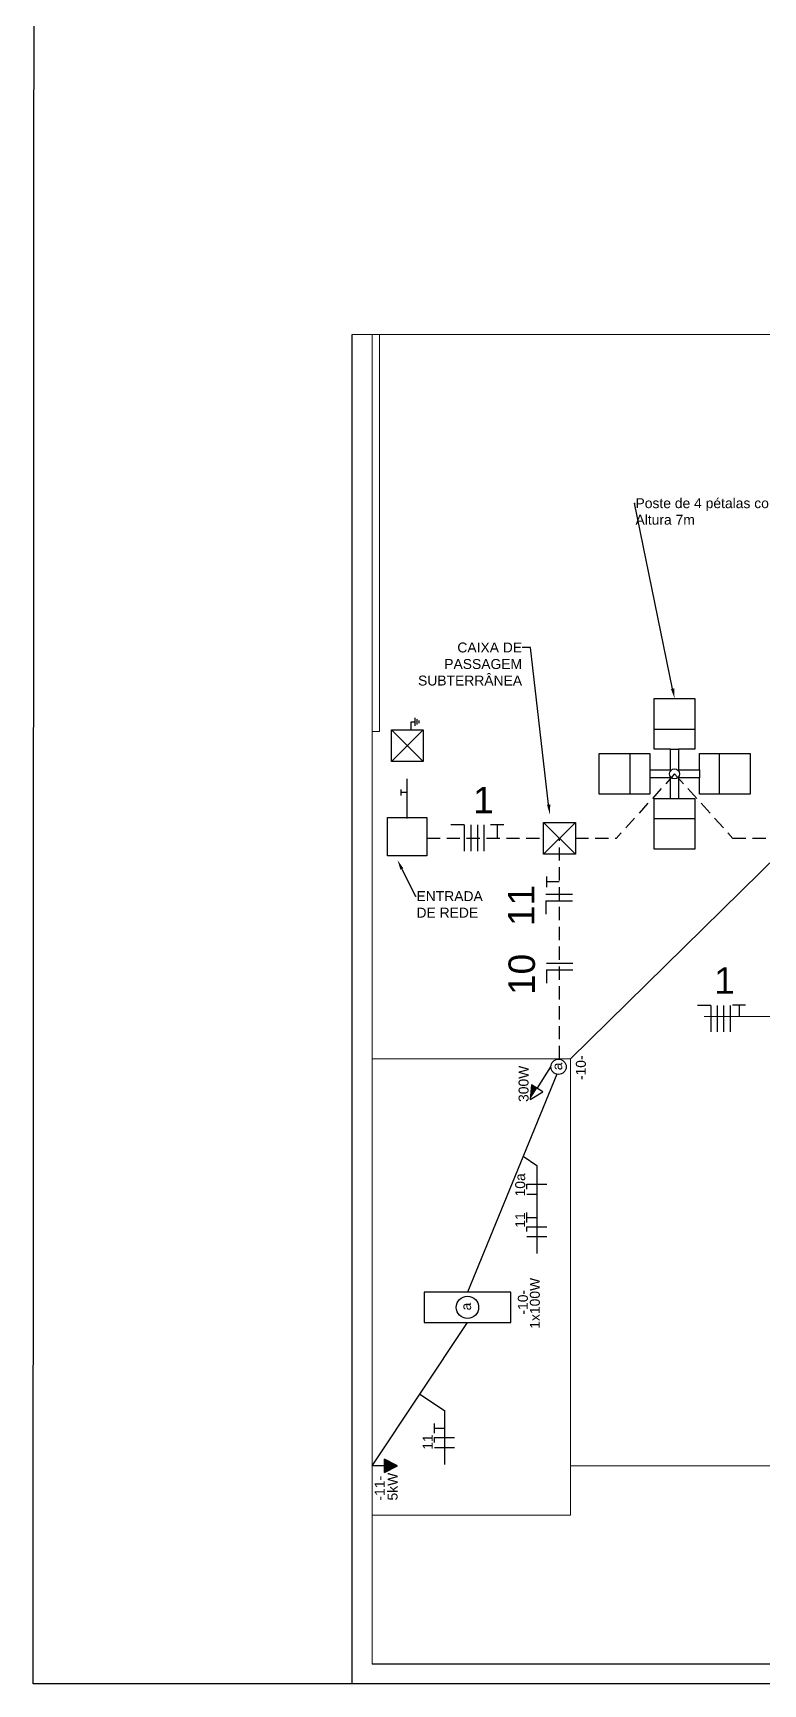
# Model space of a CAD drawing. Header units: millimetres. Extents: x 100 to 1222, y 100 to 694.
# Drawn here: x 203.2 to 230.7, y 513.1 to 575.5 of the extents above; entities that cross this region are included whole.
import ezdxf
from ezdxf import colors
from ezdxf.entities.mleader import LeaderData, LeaderLine
from ezdxf.math import Vec2, Vec3

# ---------------------------------------------------------------- set-up
doc = ezdxf.new("R2010")
doc.units = ezdxf.units.MM
doc.linetypes.add('DASHED', pattern=[0.75, 0.5, -0.25])
for name, color, linetype, lineweight in [('Aço 1020', 6, 'Continuous', 9), ('COTAS', 5, 'Continuous', 5), ('dados', 4, 'DASHED', 5), ('PAREDE', 7, 'Continuous', 9)]:
    doc.layers.add(name, color=color, linetype=linetype, lineweight=lineweight)
for name, color, linetype in [('EXTERN', 7, 'Continuous'), ('EXTERN-I', 251, 'Continuous'), ('PAREDES', 7, 'Continuous')]:
    doc.layers.add(name, color=color, linetype=linetype)
doc.styles.add('Annotative', font='Arial.ttf')
doc.styles.get("Standard").update_dxf_attribs({"font": 'Arial.ttf'})
pattern_1 = [(0, (-2.371, -27.0174), (0, 6.985), [5.08, -1.905]), (90, (-2.371, -27.0174), (-6.985, 4e-16), [5.08, -1.905])]

msp = doc.modelspace()

# ---------------------------------------------------------------- hatches: boundary and pattern name
h = msp.add_hatch()
h.set_pattern_fill('ANGLE', color=2)
h.set_pattern_definition(pattern_1)
h.paths.add_polyline_path([(223.645, 545.666), (222.445, 545.666), (223.028, 545.082), (223.061, 545.082)])
h.paths.add_polyline_path([(223.045, 545.066), (222.445, 544.466), (223.645, 544.466)])
h.paths.add_polyline_path([(248.769, 545.682), (247.569, 545.682), (248.169, 545.082)])
h.paths.add_polyline_path([(248.169, 545.082), (248.168, 544.482), (248.769, 544.482)])
h.paths.add_polyline_path([(248.169, 545.082), (247.569, 544.482), (248.168, 544.482)])
h.paths.add_polyline_path([(264.039, 548.561), (262.839, 548.561), (263.429, 547.971), (263.449, 547.971)])
h.paths.add_polyline_path([(263.439, 547.961), (262.839, 547.361), (264.039, 547.361)])
h.paths.add_polyline_path([(264.039, 562.662), (263.439, 562.662), (263.439, 562.062)])
h.paths.add_polyline_path([(263.439, 562.662), (262.839, 562.662), (263.439, 562.062)])
h = msp.add_hatch()
h.set_pattern_fill('ANGLE', color=2)
h.set_pattern_definition([(0, (-3.2995, -36.7595), (0, 6.985), [5.08, -1.905]), (90, (-3.2995, -36.7595), (-6.985, 4e-16), [5.08, -1.905])])
h.paths.add_polyline_path([(217.896, 547.973), (217.896, 549.173), (217.296, 548.573)])
h.paths.add_polyline_path([(217.296, 548.573), (216.696, 549.173), (216.696, 547.973)])
h = msp.add_hatch()
h.set_pattern_fill('ANGLE', color=2)
h.set_pattern_definition(pattern_1)
h.paths.add_polyline_path([(223.645, 545.666), (222.445, 545.666), (223.028, 545.082), (223.061, 545.082)])
h.paths.add_polyline_path([(223.045, 545.066), (222.445, 544.466), (223.645, 544.466)])
h.paths.add_polyline_path([(248.769, 545.682), (247.569, 545.682), (248.169, 545.082)])
h.paths.add_polyline_path([(248.169, 545.082), (247.569, 544.482), (248.168, 544.482)])
h.paths.add_polyline_path([(248.169, 545.082), (248.168, 544.482), (248.769, 544.482)])
h.paths.add_polyline_path([(262.839, 548.561), (263.429, 547.971), (263.449, 547.971), (264.039, 548.561)])
h.paths.add_polyline_path([(263.439, 547.961), (262.839, 547.361), (264.039, 547.361)])
h = msp.add_hatch()
h.set_pattern_fill('ANGLE', color=2)
h.set_pattern_definition(pattern_1)
h.paths.add_polyline_path([(223.645, 545.666), (222.445, 545.666), (223.028, 545.082), (223.061, 545.082)])
h.paths.add_polyline_path([(223.045, 545.066), (222.445, 544.466), (223.645, 544.466)])
h = msp.add_hatch(color=2)
h.dxf.hatch_style = 1
h.paths.add_polyline_path([(221.991, 535.756), (221.933, 535.2), (222.201, 535.622)])
h = msp.add_hatch(color=2)
h.dxf.hatch_style = 1
h.paths.add_polyline_path([(216.431, 521.602), (216.431, 521.102), (216.931, 521.352)])

# ---------------------------------------------------------------- linework, layer by layer
at = {"color": 2}
for p, q in [((216.696, 549.173), (217.896, 547.973)), ((216.696, 547.973), (217.896, 549.173)), ((217.446, 549.173), (217.446, 549.473)), ((217.446, 549.473), (217.596, 549.473)), ((217.596, 549.323), (217.596, 549.623)), ((217.671, 549.372), (217.671, 549.573)), ((217.746, 549.422), (217.746, 549.524)), ((217.065, 546.798), (217.065, 546.911)), ((217.065, 546.686), (217.065, 546.798)), ((217.29, 546.798), (217.065, 546.798)), ((219.444, 545.582), (218.944, 545.582)), ((219.444, 545.582), (219.444, 544.582)), ((219.694, 545.582), (219.694, 544.582)), ((219.944, 545.582), (219.944, 544.582)), ((220.194, 545.582), (220.194, 544.582)), ((220.944, 545.582), (220.444, 545.582)), ((220.694, 545.582), (220.694, 545.082)), ((222.445, 545.666), (223.645, 544.466)), ((222.445, 544.466), (223.645, 545.666)), ((222.551, 543.63), (222.551, 543.227)), ((222.534, 542.958), (223.534, 542.958)), ((222.551, 543.433), (223.033, 543.433)), ((222.534, 542.708), (222.534, 542.208)), ((222.534, 542.708), (223.534, 542.708)), ((222.551, 540.35), (223.551, 540.35)), ((222.551, 540.1), (222.551, 539.6)), ((222.551, 540.1), (223.551, 540.1)), ((228.755, 538.752), (228.255, 538.752)), ((228.755, 538.752), (228.755, 537.752)), ((229.005, 538.752), (229.005, 537.752)), ((229.243, 538.756), (229.243, 537.756)), ((229.493, 538.756), (229.493, 537.756)), ((230.076, 538.76), (229.576, 538.76)), ((229.826, 538.76), (229.826, 538.341)), ((222.95, 536.153), (219.571, 527.915)), ((222.201, 535.622), (222.72, 536.436)), ((221.991, 535.756), (221.933, 535.2)), ((221.933, 535.2), (222.412, 535.488)), ((222.412, 535.488), (221.991, 535.756)), ((221.679, 533.055), (222.192, 532.712)), ((222.192, 532.712), (222.192, 529.378)), ((221.817, 531.81), (221.817, 531.998)), ((221.817, 531.998), (222.567, 531.998)), ((221.817, 531.623), (222.192, 531.623)), ((221.817, 530.743), (221.817, 530.931)), ((221.817, 530.556), (221.817, 530.743)), ((221.817, 530.743), (222.192, 530.743)), ((221.817, 530.207), (221.817, 530.394)), ((221.817, 530.394), (222.567, 530.394)), ((221.817, 530.019), (222.567, 530.019)), ((215.967, 521.352), (219.571, 526.777)), ((217.769, 524.064), (218.7, 523.441)), ((218.325, 522.774), (218.325, 522.961)), ((218.7, 523.441), (218.7, 521.409)), ((218.325, 522.586), (218.325, 522.774)), ((218.325, 522.774), (218.7, 522.774)), ((218.325, 522.237), (218.325, 522.425)), ((218.325, 522.425), (219.075, 522.425)), ((218.325, 522.05), (219.075, 522.05)), ((216.431, 521.352), (215.966, 521.352)), ((216.431, 521.102), (216.431, 521.602)), ((216.931, 521.352), (216.431, 521.602)), ((216.431, 521.102), (216.931, 521.352))]:
    msp.add_line(p, q, dxfattribs=at)
at = {"color": 2, "linetype": 'DASHED', "ltscale": 3}
msp.add_line((217.296, 545.821), (217.296, 547.973), dxfattribs=at)
at = {"color": 2, "linetype": 'DASHED'}
for p, q in [((227.392, 547.507), (225.186, 545.069)), ((227.392, 547.507), (229.598, 545.069)), ((223.04, 536.728), (223.04, 545.049))]:
    msp.add_line(p, q, dxfattribs=at)
at = {"color": 2, "linetype": 'DASHED', "lineweight": 25}
for p, q in [((218.038, 545.082), (222.445, 545.082)), ((223.645, 545.082), (225.199, 545.082)), ((229.585, 545.082), (247.569, 545.082))]:
    msp.add_line(p, q, dxfattribs=at)
at = {"color": 2}
for points in [[(216.696, 547.973), (216.696, 549.173), (217.896, 549.173), (217.896, 547.973)], [(216.554, 545.853), (218.038, 545.853), (218.038, 544.414), (216.554, 544.414)], [(222.445, 544.466), (222.445, 545.666), (223.645, 545.666), (223.645, 544.466)], [(221.212, 526.777), (221.212, 527.915), (217.93, 527.915), (217.93, 526.777)]]:
    msp.add_lwpolyline(points, close=True, dxfattribs=at)
for centre, radius in [((223.009, 536.436), 0.29), ((219.571, 527.346), 0.422)]:
    msp.add_circle(centre, radius, dxfattribs=at)
at = {"layer": 'Aço 1020'}
msp.add_lwpolyline([(215.967, 564.112), (216.248, 564.112), (216.248, 549.112), (215.967, 549.112)], close=True, dxfattribs=at)
at = {"layer": 'dados', "color": 2, "linetype": 'Continuous'}
msp.add_line((245.684, 538.336), (228.505, 538.336), dxfattribs=at)
at = {"layer": 'EXTERN'}
msp.add_lwpolyline([(227.542, 546.57), (228.161, 546.57), (228.161, 544.657), (226.623, 544.657), (226.623, 546.57), (227.242, 546.57), (227.242, 547.357), (226.455, 547.357), (226.455, 546.738), (224.542, 546.738), (224.542, 548.276), (226.455, 548.276), (226.455, 547.657), (227.242, 547.657), (227.242, 548.445), (226.623, 548.445), (226.623, 550.357), (228.161, 550.357), (228.161, 548.445), (227.542, 548.445), (227.542, 547.657), (228.33, 547.657), (228.33, 548.276), (230.242, 548.276), (230.242, 546.738), (228.33, 546.738), (228.33, 547.357), (227.542, 547.357)], close=True, dxfattribs=at)
at = {"layer": 'EXTERN-I'}
for p, q in [((226.623, 549.195), (228.161, 549.195)), ((225.705, 548.276), (225.705, 546.738)), ((229.08, 548.276), (229.08, 546.738)), ((226.623, 545.82), (228.161, 545.82))]:
    msp.add_line(p, q, dxfattribs=at)
for points in [[(227.242, 548.445), (227.542, 548.445)], [(226.455, 547.657), (226.455, 547.357)], [(228.33, 547.657), (228.33, 547.357)], [(227.242, 546.57), (227.542, 546.57)]]:
    msp.add_lwpolyline(points, dxfattribs=at)
msp.add_circle((227.392, 547.507), 0.188, dxfattribs=at)
at = {"layer": 'PAREDE'}
for p, q in [((215.967, 564.112), (215.217, 564.112)), ((241.525, 564.112), (215.967, 564.112)), ((215.967, 513.863), (215.967, 564.112)), ((223.467, 536.737), (241.525, 554.508)), ((256.525, 521.362), (223.467, 521.362))]:
    msp.add_line(p, q, dxfattribs=at)
msp.add_lwpolyline([(215.967, 536.737), (223.467, 536.737), (223.467, 519.487), (215.967, 519.487)], close=True, dxfattribs=at)
at = {"layer": 'PAREDES'}
for p, q in [((215.217, 513.113), (215.217, 564.112)), ((390.4, 513.862), (215.967, 513.863)), ((391.15, 513.112), (215.217, 513.113))]:
    msp.add_line(p, q, dxfattribs=at)
msp.add_lwpolyline([(203.164, 513.113), (203.217, 609.525), (403.15, 555.862), (403.15, 513.112)], close=True, dxfattribs=at)

# ---------------------------------------------------------------- texts
at = {"color": 2, "style": 'Annotative'}
for p in [(219.782, 546.014), (228.889, 539.196)]:
    msp.add_text('1', height=1, dxfattribs=at).set_placement(p)
for s, p in [('11', (222.101, 541.758)), ('10', (222.119, 539.151))]:
    msp.add_text(s, height=1, rotation=90, dxfattribs=at).set_placement(p)
at = {"layer": 'COTAS', "color": 2, "char_height": 0.375, "attachment_point": 1, "rotation": 90}
for s, insert in [('a', (222.775, 536.307)), ('-10-', (223.665, 535.934)), ('300W', (221.501, 535.108)), ('10a', (221.374, 531.537)), ('11', (221.374, 530.356)), ('-10-', (221.474, 527.072)), ('1x100W', (221.927, 526.538)), ('a', (219.332, 527.229)), ('11', (217.882, 521.964)), ('5kW', (216.555, 520.045)), ('-11-', (216.066, 520.045))]:
    msp.add_mtext_dynamic_manual_height_columns(s, width=1385.51337, gutter_width=0.75, heights=[0], dxfattribs=dict(at, insert=insert))

# ---------------------------------------------------------------- leaders
at = {"layer": 'COTAS'}
ml = msp.add_multileader_mtext('Standard', dxfattribs=at)
ml.set_content('Poste de 4 pétalas com iluminação de vapor de sódio de 500W\\PAltura 7m', color=256)
ml.set_leader_properties()
ml.build(insert=Vec2(0, 0))
ml.multileader.update_dxf_attribs({"arrow_head_size": 0.375})
ctx = ml.context
ctx.base_point, ctx.char_height, ctx.arrow_head_size, ctx.landing_gap_size, ctx.plane_origin = Vec3(225.908, 557.733), 0.375, 0.375, 0.0075, Vec3(223.058, 555.492)
notes = []
notes.append((ctx, [(0, (1, 1, 0), (225.878, 557.733), (1, 0), 0.03, [(0, [(227.392, 550.357)], 0, [])])]))
ctx.mtext.insert, ctx.mtext.flow_direction = Vec3(225.916, 557.924), 5
at = {"layer": 'COTAS', "color": 2}
ml = msp.add_multileader_mtext('Standard', dxfattribs=at)
ml.set_content('CAIXA DE\\PPASSAGEM\\PSUBTERRÂNEA', color=2)
ml.set_leader_properties()
ml.build(insert=Vec2(0, 0))
ml.multileader.update_dxf_attribs({"arrow_head_size": 0.375})
ctx = ml.context
ctx.base_point, ctx.char_height, ctx.arrow_head_size, ctx.landing_gap_size, ctx.plane_origin = Vec3(217.719, 552.28), 0.375, 0.375, 0.0075, Vec3(215.757, 541.515)
ctx.text_align_type = 2
notes.append((ctx, [(1, (1, 1, 0), (221.946, 552.28), (-1, 0), 0.305, [(0, [(222.68, 545.972)], 0, [])])]))
ctx.mtext.insert, ctx.mtext.alignment, ctx.mtext.flow_direction = Vec3(221.633, 552.471), 3, 5
ml = msp.add_multileader_mtext('Standard', dxfattribs=at)
ml.set_content('ENTRADA\\PDE REDE', color=2)
ml.set_leader_properties()
ml.build(insert=Vec2(0, 0))
ml.multileader.update_dxf_attribs({"arrow_head_size": 0.375})
ctx = ml.context
ctx.base_point, ctx.char_height, ctx.arrow_head_size, ctx.landing_gap_size, ctx.plane_origin = Vec3(217.638, 542.886), 0.375, 0.375, 0.0075, Vec3(215.031, 545.025)
notes.append((ctx, [(0, (1, 1, 0), (217.608, 542.886), (1, 0), 0.03, [(0, [(216.928, 544.245)], 0, [])])]))
ctx.mtext.insert, ctx.mtext.flow_direction = Vec3(217.645, 543.074), 5
for ctx, leaders in notes:
    for number, flags, end, landing, length, lines in leaders:
        leader = LeaderData()
        leader.index, (leader.has_last_leader_line, leader.has_dogleg_vector, leader.attachment_direction) = number, flags
        leader.last_leader_point, leader.dogleg_vector, leader.dogleg_length = Vec3(end), Vec3(landing), length
        for number, points, colour, breaks in lines:
            line = LeaderLine()
            line.index, line.vertices, line.color, line.breaks = number, Vec3.list(points), colors.encode_raw_color(colour), breaks
            leader.lines.append(line)
        ctx.leaders.append(leader)

doc.saveas('drawing.dxf')
